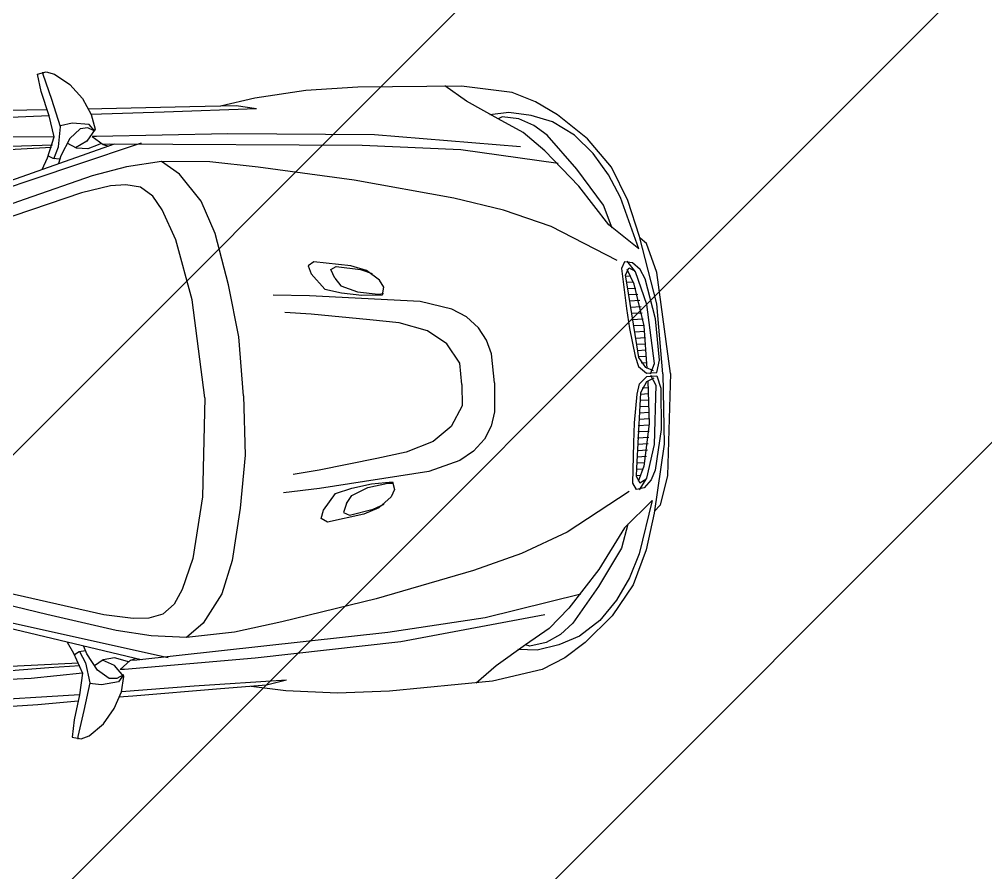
# Model space of a CAD drawing. Header units: millimetres. Extents: x 5637 to 6048, y 3385 to 3927.
# Drawn here: x 5659.998 to 5662.827, y 3680.163 to 3682.659 of the extents above; entities that cross this region are included whole.
import ezdxf

# ---------------------------------------------------------------- set-up
doc = ezdxf.new("R2010")
doc.units = ezdxf.units.MM
doc.layers.add('Contour Lines', color=253, linetype='Continuous')
doc.layers.add('ground 1', color=7, linetype='Continuous', lineweight=30)
doc.layers.add('hatch', color=253, linetype='Continuous', lineweight=13)
doc.layers.add('plants1', color=7, linetype='Continuous', true_color=0x89ee5d)
pattern_1 = [(45, (2816.3681, -1263.7476), (-0.265165043, 0.265165043), []), (135, (2816.3681, -1263.7476), (-0.79549513, 0.265165043), [0.9375, -0.5625])]

# ---------------------------------------------------------------- blocks, each defined once
blk = doc.blocks.new('bmw1')
h = blk.add_hatch()
h.set_pattern_fill('ANSI31', color=256, scale=0.005751, angle=225, style=0)
h.set_pattern_definition([(270, (-2200.815293, 5743.816653), (0.01825872274, -9e-18), [])])
edge = h.paths.add_edge_path()
edge.add_spline(control_points=[(427.8149, 225.8267), (427.8158, 225.8252), (427.8224, 225.8149), (427.8468, 225.8001), (427.8965, 225.8005), (427.9705, 225.7848), (428.0433, 225.786), (428.0926, 225.7749), (428.1056, 225.7818), (428.1071, 225.7828)], knot_values=[0.018927, 0.018927, 0.018927, 0.018927, 0.024128, 0.056131, 0.097411, 0.171889, 0.281718, 0.315753, 0.320482, 0.320482, 0.320482, 0.320482], degree=3, periodic=0)
edge.add_spline(control_points=[(428.1071, 225.7828), (428.0927, 225.7895), (428.0456, 225.8117), (427.9458, 225.827), (427.8623, 225.8268), (427.8149, 225.8267)], knot_values=[0, 0, 0, 0, 0.047424, 0.155905, 0.298207, 0.298207, 0.298207, 0.298207], degree=3, periodic=0)
edge = h.paths.add_edge_path()
edge.add_spline(control_points=[(427.7786, 225.8267), (427.7313, 225.8268), (427.6478, 225.827), (427.548, 225.8117), (427.5008, 225.7895), (427.4865, 225.7828)], knot_values=[0, 0, 0, 0, 0.142303, 0.250783, 0.298207, 0.298207, 0.298207, 0.298207], degree=3, periodic=0)
edge.add_spline(control_points=[(427.4865, 225.7828), (427.4879, 225.7818), (427.5009, 225.7749), (427.5503, 225.786), (427.6231, 225.7848), (427.697, 225.8005), (427.7468, 225.8001), (427.7711, 225.8149), (427.7778, 225.8252), (427.7786, 225.8267)], knot_values=[0.018927, 0.018927, 0.018927, 0.018927, 0.023656, 0.057691, 0.167519, 0.241998, 0.283278, 0.315281, 0.320482, 0.320482, 0.320482, 0.320482], degree=3, periodic=0)
at = {"flags": 128}
for points in [[(427.7968, 225.8934), (427.4991, 225.8689), (427.4136, 225.8438), (427.3972, 225.8258)], [(427.7968, 225.8934), (428.0944, 225.8689), (428.1799, 225.8438), (428.1963, 225.8258)], [(427.7968, 225.8713), (427.5915, 225.8648), (427.3915, 225.8243), (427.2851, 225.7955), (427.1853, 225.7527), (427.0981, 225.6866), (427.0242, 225.6035), (426.9823, 225.541), (426.9516, 225.4736), (426.9253, 225.3267), (426.9122, 225.0236), (426.9142, 224.8716), (426.9284, 224.7206), (426.9465, 224.6197)], [(427.7968, 225.8713), (428.002, 225.8648), (428.2021, 225.8243), (428.3084, 225.7955), (428.4083, 225.7527), (428.4955, 225.6866), (428.5694, 225.6035), (428.6112, 225.541), (428.642, 225.4736), (428.6682, 225.3267), (428.6813, 225.0236), (428.6794, 224.8716), (428.6652, 224.7206), (428.6471, 224.6197)], [(427.7945, 225.8351), (427.7649, 225.849), (427.5919, 225.8351), (427.4947, 225.8074), (427.4621, 225.7844)], [(427.786, 225.8443), (427.7758, 225.8224), (427.7448, 225.8032), (427.7083, 225.7993), (427.5251, 225.7797), (427.5022, 225.7775), (427.4819, 225.7878), (427.4915, 225.8055)], [(427.7786, 225.8267), (427.6533, 225.8241), (427.53, 225.8017), (427.4865, 225.7828)], [(427.799, 225.8351), (427.8287, 225.849), (428.0017, 225.8351), (428.0989, 225.8074), (428.1314, 225.7844)], [(427.8076, 225.8443), (427.8177, 225.8224), (427.8488, 225.8032), (427.8852, 225.7993), (428.0684, 225.7797), (428.0914, 225.7775), (428.1117, 225.7878), (428.102, 225.8055)], [(427.8149, 225.8267), (427.9402, 225.8241), (428.0636, 225.8017), (428.1071, 225.7828)], [(427.4281, 225.8207), (427.3532, 225.7361), (427.2354, 225.6545), (427.1269, 225.561), (427.0703, 225.4996), (427.0266, 225.4287), (426.97, 225.339), (426.9215, 225.2784)], [(427.4281, 225.8207), (427.2748, 225.775), (427.2065, 225.7429), (427.1426, 225.7014), (427.0857, 225.6498), (427.043, 225.5876), (427.0213, 225.5258), (427.0091, 225.4614), (427.0136, 225.4054)], [(428.1654, 225.8207), (428.2404, 225.7361), (428.3582, 225.6545), (428.4666, 225.561), (428.5233, 225.4996), (428.5669, 225.4287), (428.6236, 225.339), (428.6721, 225.2784)], [(428.1654, 225.8207), (428.3187, 225.775), (428.3871, 225.7429), (428.4509, 225.7014), (428.5079, 225.6498), (428.5505, 225.5876), (428.5723, 225.5258), (428.5844, 225.4614), (428.58, 225.4054)], [(427.3637, 225.7458), (427.2943, 225.7239), (427.1855, 225.6508), (427.082, 225.5702), (427.0512, 225.5326), (427.0299, 225.4891), (427.0215, 225.4406), (427.0266, 225.4287)], [(427.4586, 225.755), (427.3489, 225.5677), (427.2938, 225.4302), (427.2513, 225.2874), (427.1833, 224.9985), (427.131, 224.72), (427.1075, 224.5797), (427.0996, 224.4389), (427.1099, 224.3356), (427.1305, 224.2337), (427.1884, 224.0342), (427.2436, 223.8467)], [(428.135, 225.755), (428.2446, 225.5677), (428.2998, 225.4302), (428.3423, 225.2874), (428.4102, 224.9985), (428.4625, 224.72), (428.4861, 224.5797), (428.494, 224.4389), (428.4837, 224.3356), (428.4631, 224.2337), (428.4052, 224.0342), (428.35, 223.8467)], [(428.2299, 225.7458), (428.2993, 225.7239), (428.4081, 225.6508), (428.5116, 225.5702), (428.5423, 225.5326), (428.5637, 225.4891), (428.5721, 225.4406), (428.5669, 225.4287)], [(427.1657, 225.598), (427.1114, 225.3148), (427.0837, 225.0276), (427.0411, 224.2899), (427.041, 224.2708)], [(428.4278, 225.598), (428.4822, 225.3148), (428.5098, 225.0276), (428.5524, 224.2899), (428.5526, 224.2708)], [(427.1111, 225.4897), (427.0545, 225.0646), (427.0286, 224.6364), (427.0162, 224.2521), (427.0158, 224.24)], [(428.4824, 225.4897), (428.539, 225.0646), (428.565, 224.6364), (428.5774, 224.2521), (428.5777, 224.24)], [(427.7968, 225.3781), (427.7115, 225.3731), (427.6707, 225.3611), (427.6336, 225.3398), (427.5998, 225.3058), (427.5752, 225.2646), (427.5478, 225.1727), (427.5141, 224.8501), (427.5072, 224.7444)], [(427.7968, 225.3781), (427.8821, 225.3731), (427.9229, 225.3611), (427.96, 225.3398), (427.9937, 225.3058), (428.0184, 225.2646), (428.0458, 225.1727), (428.0794, 224.8501), (428.0864, 224.7444)], [(427.7968, 225.2818), (427.7345, 225.2795), (427.6757, 225.2449), (427.6348, 225.1901), (427.6076, 225.1088), (427.5938, 225.0227), (427.5687, 224.8524), (427.5594, 224.7758)], [(427.7968, 225.2818), (427.8591, 225.2795), (427.9179, 225.2449), (427.9588, 225.1901), (427.986, 225.1088), (427.9998, 225.0227), (428.0249, 224.8524), (428.0342, 224.7758)], [(427.4663, 224.9268), (427.4897, 224.9434), (427.5106, 224.9917), (427.5201, 225.051), (427.5192, 225.0675)], [(428.1272, 224.9268), (428.1039, 224.9434), (428.083, 224.9917), (428.0735, 225.051), (428.0743, 225.0675)], [(427.4663, 224.9268), (427.4413, 224.917), (427.4325, 224.9334), (427.4458, 225.004), (427.4587, 225.0367)], [(428.1272, 224.9268), (428.1523, 224.917), (428.1611, 224.9334), (428.1478, 225.004), (428.1349, 225.0367)], [(426.9601, 224.7245), (426.9484, 224.6654), (426.9442, 224.5299), (426.9364, 224.2724), (426.9353, 224.2321)], [(426.9601, 224.7245), (426.956, 224.454), (426.9513, 224.2403)], [(428.6334, 224.7245), (428.6376, 224.454), (428.6422, 224.2403)], [(428.6334, 224.7245), (428.6451, 224.6654), (428.6494, 224.5299), (428.6572, 224.2724), (428.6583, 224.2321)], [(427.7968, 224.6423), (427.6234, 224.6378), (427.4696, 224.6157), (427.3176, 224.584), (427.2217, 224.5482), (427.1388, 224.4892), (427.0996, 224.4389)], [(427.7968, 224.6423), (427.9702, 224.6378), (428.1239, 224.6157), (428.276, 224.584), (428.3718, 224.5482), (428.4547, 224.4892), (428.494, 224.4389)], [(427.7968, 224.5286), (427.5083, 224.5067), (427.33, 224.4688), (427.2403, 224.433), (427.1993, 224.4077), (427.1711, 224.3734), (427.1617, 224.331), (427.1628, 224.2859), (427.1788, 224.2001), (427.2634, 223.8979), (427.2943, 223.8869), (427.3298, 223.8878), (427.3942, 223.9018), (427.555, 223.9247), (427.7173, 223.9326), (427.7968, 223.9326)], [(427.7968, 224.5286), (428.0853, 224.5067), (428.2636, 224.4688), (428.3533, 224.433), (428.3943, 224.4077), (428.4225, 224.3734), (428.4319, 224.331), (428.4307, 224.2859), (428.4148, 224.2001), (428.3301, 223.8979), (428.2992, 223.8869), (428.2638, 223.8878), (428.1994, 223.9018), (428.0385, 223.9247), (427.8762, 223.9326), (427.7968, 223.9326)], [(427.043, 224.3821), (427.0974, 224.1863), (427.192, 223.8435), (427.2263, 223.6269), (427.2336, 223.4078), (427.2291, 223.011), (427.215, 222.7956), (427.1819, 222.5827), (427.1651, 222.4939), (427.1358, 222.4105), (427.1254, 222.3989), (427.1106, 222.4006), (427.0792, 222.4446), (427.0716, 222.4577)], [(428.5506, 224.3821), (428.4962, 224.1863), (428.4016, 223.8435), (428.3673, 223.6269), (428.3599, 223.4078), (428.3645, 223.011), (428.3786, 222.7956), (428.4116, 222.5827), (428.4285, 222.4939), (428.4578, 222.4105), (428.4682, 222.3989), (428.4829, 222.4006), (428.5144, 222.4446), (428.522, 222.4577)], [(427.0413, 224.3029), (427.1614, 223.8946), (427.194, 223.7407), (427.2103, 223.5841), (427.2175, 223.2101), (427.2126, 223.0095), (427.1977, 222.8094), (427.1438, 222.4836), (427.136, 222.4529), (427.1161, 222.4267), (427.09, 222.4491), (427.0732, 222.4777), (427.0632, 222.5491), (427.0607, 222.6115)], [(428.5523, 224.3029), (428.4322, 223.8946), (428.3996, 223.7407), (428.3832, 223.5841), (428.376, 223.2101), (428.381, 223.0095), (428.3958, 222.8094), (428.4497, 222.4836), (428.4576, 222.4529), (428.4775, 222.4267), (428.5036, 222.4491), (428.5204, 222.4777), (428.5304, 222.5491), (428.5329, 222.6115)], [(427.0158, 224.24), (427.0409, 224.2707), (427.0462, 224.2856)], [(428.5777, 224.24), (428.5526, 224.2707), (428.5473, 224.2856)], [(427.1043, 224.0887), (427.071, 224.1061), (427.0111, 224.1289), (426.9489, 224.1168), (426.8761, 224.0974), (426.8257, 224.0896), (426.82, 224.1151), (426.8276, 224.1391), (426.8603, 224.1827), (426.9032, 224.2167), (426.9513, 224.2403), (426.995, 224.2494), (427.0288, 224.2237), (427.0462, 224.1894)], [(427.0004, 224.2483), (426.9805, 224.2326), (426.9742, 224.1829), (426.9801, 224.1484)], [(427.0004, 224.2483), (426.9902, 224.2284), (426.9919, 224.206), (427.0182, 224.1739), (427.0677, 224.1446), (427.0895, 224.1371)], [(427.0376, 224.2652), (427.0409, 224.2555), (427.0513, 224.2246), (427.0472, 224.192), (427.0312, 224.1653)], [(428.4893, 224.0887), (428.5226, 224.1061), (428.5825, 224.1289), (428.6447, 224.1168), (428.7175, 224.0974), (428.7679, 224.0896), (428.7736, 224.1151), (428.766, 224.1391), (428.7332, 224.1827), (428.6903, 224.2167), (428.6422, 224.2403), (428.5986, 224.2494), (428.5647, 224.2237), (428.5474, 224.1894)], [(428.5932, 224.2483), (428.6033, 224.2284), (428.6016, 224.206), (428.5753, 224.1739), (428.5259, 224.1446), (428.5041, 224.1371)], [(428.556, 224.2652), (428.5527, 224.2555), (428.5422, 224.2246), (428.5463, 224.192), (428.5623, 224.1653)], [(428.5932, 224.2483), (428.6131, 224.2326), (428.6194, 224.1829), (428.6135, 224.1484)], [(427.0747, 224.1239), (427.0411, 224.1397), (426.9824, 224.1487), (426.9019, 224.127), (426.8273, 224.106), (426.8198, 224.1056)], [(427.0111, 224.1289), (427.0038, 223.9782), (427.0063, 223.5423), (427.0121, 223.1064), (427.0318, 222.7163), (427.0557, 222.3265), (427.0908, 221.9885), (427.1127, 221.8197), (427.1549, 221.6547), (427.1802, 221.5998), (427.2154, 221.552), (427.2624, 221.5156), (427.317, 221.4894), (427.4708, 221.4511), (427.6282, 221.4341), (427.7968, 221.4341)], [(427.0766, 224.1411), (427.0743, 224.1225), (427.0665, 224.1086)], [(428.5825, 224.1289), (428.5897, 223.9782), (428.5873, 223.5423), (428.5815, 223.1064), (428.5617, 222.7163), (428.5379, 222.3265), (428.5028, 221.9885), (428.4809, 221.8197), (428.4387, 221.6547), (428.4134, 221.5998), (428.3782, 221.552), (428.3312, 221.5156), (428.2766, 221.4894), (428.1228, 221.4511), (427.9654, 221.4341), (427.7968, 221.4341)], [(428.5169, 224.1411), (428.5193, 224.1225), (428.5271, 224.1086)], [(428.5188, 224.1239), (428.5525, 224.1397), (428.6112, 224.1487), (428.6917, 224.127), (428.7663, 224.106), (428.7738, 224.1056)], [(426.9308, 224.1119), (426.9262, 223.9935), (426.921, 223.646), (426.9259, 223.2986), (426.9334, 222.7611), (426.9281, 222.2239), (426.943, 221.9399), (426.9776, 221.8628), (427.0107, 221.6668), (427.0305, 221.5593), (427.0652, 221.4555), (427.1105, 221.4013), (427.1736, 221.3695), (427.2802, 221.3347), (427.3887, 221.3098), (427.6103, 221.2856), (427.7968, 221.2764)], [(426.9489, 224.1168), (426.9461, 223.7967), (426.9461, 223.4106)], [(427.0607, 222.6115), (427.051, 222.7837), (427.0401, 223.0077), (427.0364, 223.1828), (427.0313, 223.4318), (427.0282, 223.6574), (427.0284, 223.8445), (427.0326, 224.0315), (427.0341, 224.1222)], [(427.0413, 224.1193), (427.0424, 223.7805), (427.0502, 223.0056), (427.0774, 222.5213), (427.0843, 222.4814), (427.1043, 222.4468), (427.1159, 222.4378)], [(428.6628, 224.1119), (428.6674, 223.9935), (428.6725, 223.646), (428.6677, 223.2986), (428.6602, 222.7611), (428.6655, 222.2239), (428.6506, 221.9399), (428.616, 221.8628), (428.5829, 221.6668), (428.5631, 221.5593), (428.5284, 221.4555), (428.4831, 221.4013), (428.42, 221.3695), (428.3134, 221.3347), (428.2049, 221.3098), (427.9833, 221.2856), (427.7968, 221.2764)], [(428.5523, 224.1193), (428.5512, 223.7805), (428.5434, 223.0056), (428.5162, 222.5213), (428.5092, 222.4814), (428.4893, 222.4468), (428.4776, 222.4378)], [(428.5329, 222.6115), (428.5426, 222.7837), (428.5535, 223.0077), (428.5572, 223.1828), (428.5622, 223.4318), (428.5654, 223.6574), (428.5652, 223.8445), (428.5609, 224.0315), (428.5594, 224.1222)], [(428.6447, 224.1168), (428.6474, 223.7967), (428.6475, 223.4106)]]:
    blk.add_lwpolyline(points, dxfattribs=at)
for points in [[(427.6587, 225.7808), (427.741, 225.7934), (427.7713, 225.8013), (427.792, 225.824), (427.792, 225.8538), (427.7557, 225.8637), (427.6348, 225.8583), (427.5164, 225.8342), (427.4887, 225.821), (427.4672, 225.7994), (427.463, 225.7764), (427.4827, 225.7666), (427.5997, 225.7755)], [(427.9349, 225.7808), (427.8525, 225.7934), (427.8222, 225.8013), (427.8016, 225.824), (427.8016, 225.8538), (427.8378, 225.8637), (427.9588, 225.8583), (428.0772, 225.8342), (428.1048, 225.821), (428.1264, 225.7994), (428.1306, 225.7764), (428.1109, 225.7666), (427.9938, 225.7755)], [(427.5106, 224.9446), (427.5203, 225.0031), (427.5231, 225.0644), (427.5004, 225.0694), (427.4792, 225.0579), (427.4488, 225.0211), (427.4328, 224.9761), (427.4155, 224.8684), (427.4264, 224.8507), (427.4505, 224.8583), (427.4977, 224.8962)], [(428.083, 224.9446), (428.0733, 225.0031), (428.0705, 225.0644), (428.0932, 225.0694), (428.1144, 225.0579), (428.1447, 225.0211), (428.1608, 224.9761), (428.1781, 224.8684), (428.1672, 224.8507), (428.143, 224.8583), (428.0959, 224.8962)]]:
    blk.add_lwpolyline(points, close=True, dxfattribs=at)

msp = doc.modelspace()

# ---------------------------------------------------------------- hatches: boundary and pattern name
at = {"layer": 'hatch'}
h = msp.add_hatch(dxfattribs=at)
h.set_pattern_fill('ANSI31', color=256, scale=8, style=0)
h.set_pattern_definition([(45, (2816.3681, -1263.7476), (-0.70710678, 0.70710678), [])])
edge = h.paths.add_edge_path()
edge.add_line((5656.4854, 3685.3128), (5668.3405, 3686.0648))
edge.add_line((5668.3405, 3686.0648), (5670.1754, 3660.0032))
edge.add_arc((5672.5146, 3660.3152), 2.3599, 187.5977, 340.4888)
edge.add_line((5674.7391, 3659.527), (5675.3393, 3652.2291))
edge.add_arc((5673.2441, 3650.7148), 2.5851, 35.8571, 162.8689)
edge.add_line((5670.7736, 3651.4763), (5671.8037, 3636.7946))
edge.add_line((5671.8037, 3636.7946), (5659.926, 3635.8929))
edge.add_line((5659.926, 3635.8929), (5658.5254, 3655.5852))
edge.add_line((5658.5254, 3655.5852), (5656.4854, 3685.3128))
at = {"layer": 'plants1'}
h = msp.add_hatch(dxfattribs=at)
h.set_pattern_fill('ANSI38', color=256, scale=3, style=0)
h.set_pattern_definition(pattern_1)
edge = h.paths.add_edge_path()
edge.add_line((5688.9739, 3727.2138), (5690.5207, 3727.3315))
edge.add_line((5690.5207, 3727.3315), (5676.3021, 3711.6241))
edge.add_line((5676.3021, 3711.6241), (5675.701, 3710.9514))
edge.add_line((5675.701, 3710.9514), (5675.2561, 3710.4168))
edge.add_line((5675.2561, 3710.4168), (5674.8168, 3709.7597))
edge.add_arc((5690.3255, 3699.0045), 18.8731, 145.25874, 181.13921)
edge.add_line((5671.4561, 3698.6292), (5671.9442, 3693.2098))
edge.add_line((5671.9442, 3693.2098), (5669.3489, 3689.9876))
edge.add_line((5669.3489, 3689.9876), (5669.3579, 3689.874))
edge.add_line((5669.3579, 3689.874), (5668.5192, 3689.8255))
edge.add_line((5668.5192, 3689.8255), (5668.3914, 3691.8644))
edge.add_line((5668.3914, 3691.8644), (5663.259, 3691.5427))
edge.add_line((5663.259, 3691.5427), (5663.5799, 3686.3936))
edge.add_line((5663.5799, 3686.3936), (5668.7104, 3686.7639))
edge.add_line((5668.7104, 3686.7639), (5668.613, 3688.3284))
edge.add_line((5668.613, 3688.3284), (5669.4763, 3688.3816))
edge.add_line((5669.4763, 3688.3816), (5670.1454, 3679.9487))
edge.add_line((5670.1454, 3679.9487), (5673.3892, 3675.5969))
edge.add_line((5673.3892, 3675.5969), (5674.6572, 3660.4104))
edge.add_arc((5672.1658, 3660.5469), 2.4952, 284.6644, 356.8641, ccw=False)
edge.add_arc((5672.6495, 3660.6584), 2.5297, 219.08, 273.3537, ccw=False)
edge.add_line((5670.6858, 3659.0637), (5668.7671, 3686.54))
edge.add_line((5668.7671, 3686.54), (5651.8696, 3685.3511))
edge.add_line((5651.8696, 3685.3511), (5651.9882, 3686.5842))
edge.add_line((5651.9882, 3686.5842), (5688.9739, 3727.2138))
h = msp.add_hatch(dxfattribs=at)
h.set_pattern_fill('ANSI38', color=256, scale=3, style=0)
h.set_pattern_definition(pattern_1)
edge = h.paths.add_edge_path()
edge.add_line((5656.3933, 3685.6791), (5659.933, 3635.8772))
edge.add_line((5659.933, 3635.8772), (5671.9144, 3636.7236))
edge.add_line((5671.9144, 3636.7236), (5672.7686, 3636.7306))
edge.add_line((5672.7686, 3636.7306), (5658.8421, 3632.2229))
edge.add_line((5658.8421, 3632.2229), (5648.5543, 3655.2329))
edge.add_line((5648.5543, 3655.2329), (5651.8696, 3685.3511))
edge.add_line((5651.8696, 3685.3511), (5656.402, 3685.6697))

# ---------------------------------------------------------------- linework, layer by layer
at = {"layer": 'Contour Lines', "lineweight": 5, "ltscale": 0.5}
msp.add_spline([(5660.2726, 3685.5803), (5662.8434, 3683.978), (5664.9965, 3683.2656), (5667.0436, 3681.9319), (5668.9996, 3681.356), (5671.3347, 3681.3106), (5672.9875, 3681.3106), (5674.2612, 3681.0529)], degree=3, dxfattribs=at)
at = {"layer": 'ground 1', "lineweight": 5, "ltscale": 0.5}
msp.add_spline([(5661.5306, 3696.3817), (5663.6018, 3696.3286), (5664.6374, 3695.8774), (5666.7883, 3695.5324), (5668.6205, 3696.249), (5670.7979, 3698.3458), (5674.1968, 3700.2567), (5676.1353, 3701.5572), (5678.2596, 3701.9553), (5680.3042, 3701.3449), (5681.0478, 3700.7875), (5681.7382, 3699.9117), (5683.1517, 3697.3665), (5684.2404, 3694.4735), (5684.4528, 3693.1996), (5684.775, 3689.0491), (5684.8812, 3687.377), (5685.014, 3685.7049), (5685.1999, 3685.0148), (5685.7575, 3684.4044), (5688.0146, 3683.847), (5690.3514, 3684.0063), (5693.8366, 3684.0275), (5697.8473, 3684.2993), (5700.6344, 3683.5519), (5705.5288, 3681.1738), (5707.8401, 3679.679), (5710.8991, 3678.524), (5715.1817, 3678.3201), (5717.3091, 3678.1928), (5720.477, 3678.4039), (5726.7246, 3679.3889), (5732.2513, 3680.1694), (5738.7993, 3681.2502), (5745.9479, 3682.391), (5751.566, 3683.6115), (5756.492, 3684.8124), (5760.8773, 3686.1333), (5764.9623, 3686.6737)], degree=3, dxfattribs=at)

# ---------------------------------------------------------------- block references
at = {"rotation": 273}
msp.add_blockref('bmw1', (5413.9307, 4097.0111), dxfattribs=at)

doc.saveas('drawing.dxf')
